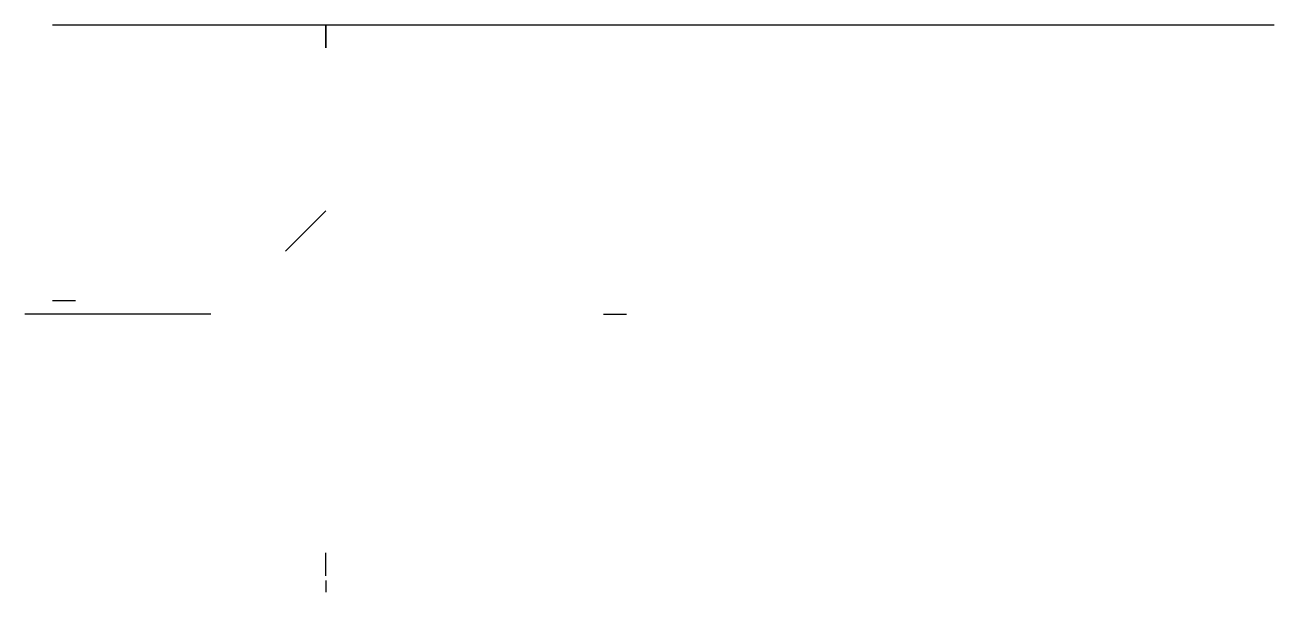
# Model space of a CAD drawing. Header units: millimetres. Extents: x -11 to 533, y -6 to 241.
import ezdxf

# ---------------------------------------------------------------- set-up
doc = ezdxf.new("R2010")
doc.units = ezdxf.units.MM
doc.header["$MEASUREMENT"] = 0
doc.layers.get('0').update_dxf_attribs({"true_color": 0xc2ced6})

msp = doc.modelspace()

# ---------------------------------------------------------------- linework, layer by layer
at = {"extrusion": (0, -1, 0)}
msp.add_line((1.1, 240.95, 119.5), (532.75, 240.95, 119.5), dxfattribs=at)
for p, q in [((120, 230.95, 27), (120, 240.95, 27)), ((120, 240.95, -8.25), (120, 230.95, -8.25)), ((120, 160, 154), (102.42, 142.42, 170.8)), ((1.1, 121, -8.25), (11.1, 121, -8.25)), ((-0.9, 115, 27), (-10.9, 115, 27)), ((70, 115, 187), (-3.32, 115, 187)), ((70, 115, 157), (70, 115, 197)), ((70, 115, 157), (70, 115, 187)), ((240.9, 115, 27), (250.9, 115, 27)), ((120, 1.05, -8.25), (120, 11.05, -8.25)), ((120, -0.95, 27), (120, -5.95, 27))]:
    msp.add_line(p, q)

doc.saveas('drawing.dxf')
